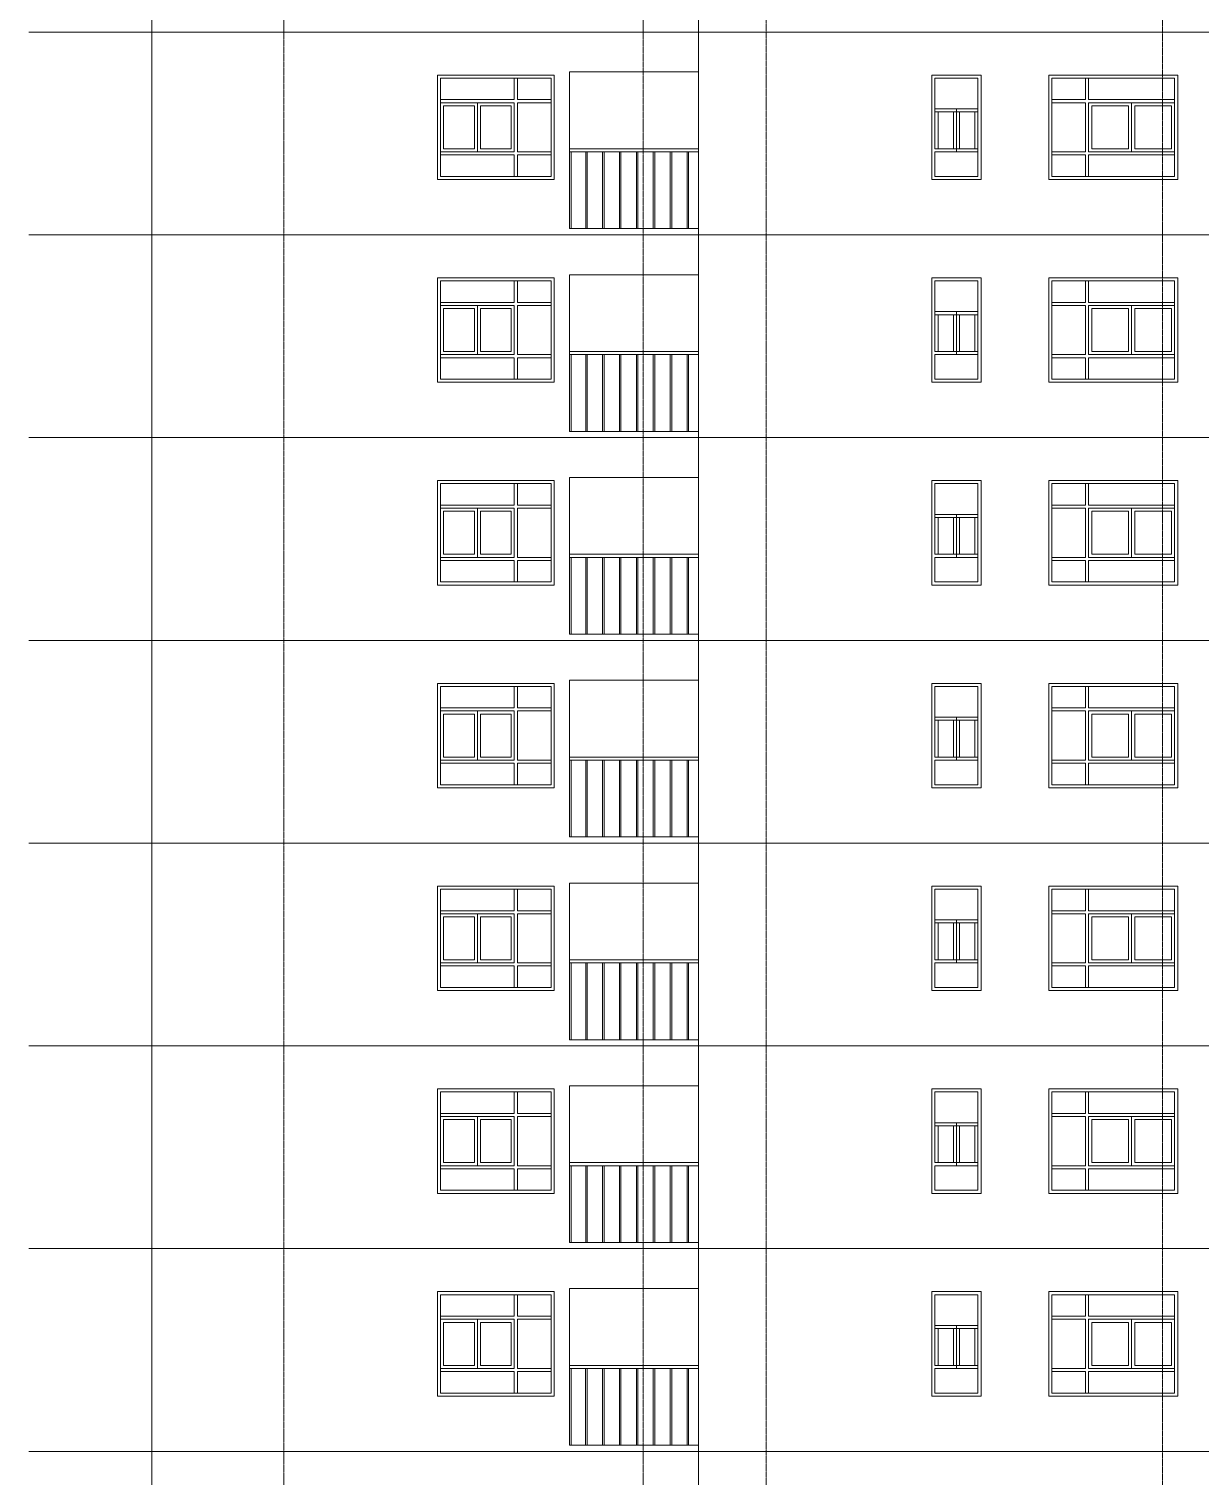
# Model space of a CAD drawing. Header units: millimetres. Extents: x -10599 to 108788, y -9455 to 93550.
# Drawn here: x -10499 to 8564, y 18199 to 41750 of the extents above; entities that cross this region are included whole.
import ezdxf

# ---------------------------------------------------------------- set-up
doc = ezdxf.new("R2010")
doc.units = ezdxf.units.MM
doc.linetypes.add('Centre', pattern=[31.75, 6.35, -4.7625, 15.875, -4.7625])
doc.linetypes.add('Grid Line', pattern=[4.2, 3, -0.6, 0, -0.6])
for name, color, linetype, lineweight in [('CUA', 31, 'Continuous', 9), ('NET THAY 1', 41, 'Continuous', 5), ('NET THAY 2', 55, 'Continuous', 5), ('NET-THAY', 2, 'Continuous', 9), ('TRUC', 225, 'Continuous', 5)]:
    doc.layers.add(name, color=color, linetype=linetype, lineweight=lineweight)

# ---------------------------------------------------------------- blocks, each defined once
blk = doc.blocks.new('X-PHONG NGU 2 - X-PHONG NGU 2_Recovery_ 4-1759963-MẶT ĐỨNG 1-14')
at = {"layer": 'CUA'}
for p, q in [((-1949, 21200), (-3849, 21200)), ((-3849, 21200), (-3849, 19500)), ((-1949, 19500), (-1949, 21200)), ((-3799, 19550), (-3799, 21150)), ((-3799, 21150), (-1999, 21150)), ((-2549, 21150), (-2599, 21150)), ((-2599, 21150), (-2599, 20800)), ((-2549, 20800), (-2549, 21150)), ((-1999, 21150), (-1999, 19550)), ((-2599, 20800), (-3799, 20800)), ((-3799, 20800), (-3799, 20750)), ((-3799, 20750), (-2599, 20750)), ((-3199, 20750), (-3199, 19950)), ((-2599, 20750), (-3199, 20750)), ((-2599, 19950), (-2599, 20750)), ((-2599, 20750), (-2599, 19950)), ((-1999, 20800), (-2549, 20800)), ((-2549, 19950), (-2549, 20750)), ((-2549, 20750), (-1999, 20750)), ((-1999, 20750), (-1999, 20800)), ((-3749, 20000), (-3749, 20700)), ((-3749, 20700), (-3249, 20700)), ((-3249, 20700), (-3249, 20000)), ((-3149, 20700), (-2649, 20700)), ((-3149, 20000), (-3149, 20700)), ((-2649, 20700), (-2649, 20000)), ((-2599, 19950), (-3799, 19950)), ((-3799, 19950), (-3799, 19900)), ((-3799, 19900), (-2599, 19900)), ((-3249, 20000), (-3749, 20000)), ((-3199, 19950), (-2599, 19950)), ((-2649, 20000), (-3149, 20000)), ((-2599, 19900), (-2599, 19550)), ((-1999, 19950), (-2549, 19950)), ((-2549, 19550), (-2549, 19900)), ((-2549, 19900), (-1999, 19900)), ((-1999, 19900), (-1999, 19950)), ((-1999, 19550), (-3799, 19550)), ((-2599, 19550), (-2549, 19550)), ((-3849, 19500), (-1949, 19500))]:
    blk.add_line(p, q, dxfattribs=at)
blk = doc.blocks.new('Railing - 25mm-1425477-MẶT ĐỨNG 1-14')
at = {"layer": 'NET THAY 2'}
for p, q in [((28838, 87950), (28838, 86700)), ((28863, 86700), (28863, 87950))]:
    blk.add_line(p, q, dxfattribs=at)
blk = doc.blocks.new('Railing - 25mm-V67-MẶT ĐỨNG 1-14')
at = {"layer": 'NET THAY 2'}
blk.add_line((26126, 86700), (26126, 87950), dxfattribs=at)
blk = doc.blocks.new('Railing - Railing-1771029-MẶT ĐỨNG 1-14')
for name, p in [('Railing - 25mm-V67-MẶT ĐỨNG 1-14', (-27800, -68000)), ('Railing - 25mm-1425477-MẶT ĐỨNG 1-14', (-30275, -68000)), ('Railing - 25mm-1425477-MẶT ĐỨNG 1-14', (-30000, -68000)), ('Railing - 25mm-1425477-MẶT ĐỨNG 1-14', (-29725, -68000)), ('Railing - 25mm-1425477-MẶT ĐỨNG 1-14', (-29450, -68000)), ('Railing - 25mm-1425477-MẶT ĐỨNG 1-14', (-29175, -68000)), ('Railing - 25mm-1425477-MẶT ĐỨNG 1-14', (-28900, -68000)), ('Railing - 25mm-1425477-MẶT ĐỨNG 1-14', (-28625, -68000))]:
    blk.add_blockref(name, p)
blk = doc.blocks.new('X-PHONG NGU 1 - X-PHONG NGU 2_Recovery_-1366073-MẶT ĐỨNG 1-14')
at = {"layer": 'CUA'}
for p, q in [((4199, 21200), (4199, 19500)), ((4999, 21200), (4199, 21200)), ((4999, 19500), (4999, 21200)), ((4249, 20000), (4249, 21150)), ((4249, 21150), (4949, 21150)), ((4949, 21150), (4949, 20000)), ((4949, 20650), (4249, 20650)), ((4249, 20650), (4249, 20600)), ((4249, 20600), (4949, 20600)), ((4299, 20000), (4299, 20600)), ((4549, 20600), (4549, 20000)), ((4599, 20650), (4599, 19950)), ((4949, 20650), (4599, 20650)), ((4649, 20600), (4899, 20600)), ((4649, 20000), (4649, 20600)), ((4899, 20600), (4899, 20000)), ((4949, 20600), (4949, 20650)), ((4949, 19950), (4949, 20650)), ((4949, 20000), (4249, 20000)), ((4249, 19950), (4949, 19950)), ((4249, 19550), (4249, 19950)), ((4599, 19950), (4949, 19950)), ((4899, 20000), (4649, 20000)), ((4949, 19950), (4949, 19550)), ((4949, 19550), (4249, 19550)), ((4199, 19500), (4999, 19500))]:
    blk.add_line(p, q, dxfattribs=at)
blk = doc.blocks.new('X-PHONG NGU 2 - X-PHONG NGU 2_Recovery_-1759957-MẶT ĐỨNG 1-14')
at = {"layer": 'CUA'}
for p, q in [((11000, 84000), (11000, 82300)), ((13100, 84000), (11000, 84000)), ((11050, 83950), (13050, 83950)), ((11050, 82350), (11050, 83950)), ((11650, 83950), (11600, 83950)), ((11600, 83950), (11600, 83600)), ((11650, 83600), (11650, 83950)), ((13050, 83950), (13050, 82350)), ((13100, 82300), (13100, 84000)), ((11600, 83600), (11050, 83600)), ((11050, 83600), (11050, 83550)), ((11050, 83550), (11600, 83550)), ((11600, 83550), (11600, 82750)), ((13050, 83600), (11650, 83600)), ((12350, 83550), (11650, 83550)), ((11650, 83550), (11650, 82750)), ((11650, 82750), (11650, 83550)), ((11650, 83550), (13050, 83550)), ((11700, 82800), (11700, 83500)), ((11700, 83500), (12300, 83500)), ((12300, 83500), (12300, 82800)), ((12350, 82750), (12350, 83550)), ((12400, 83500), (13000, 83500)), ((12400, 82800), (12400, 83500)), ((13000, 83500), (13000, 82800)), ((13050, 83550), (13050, 83600)), ((11600, 82750), (11050, 82750)), ((11050, 82750), (11050, 82700)), ((11050, 82700), (11600, 82700)), ((11600, 82700), (11600, 82350)), ((11650, 82750), (12350, 82750)), ((13050, 82750), (11650, 82750)), ((11650, 82350), (11650, 82700)), ((11650, 82700), (13050, 82700)), ((12300, 82800), (11700, 82800)), ((13000, 82800), (12400, 82800)), ((13050, 82700), (13050, 82750)), ((11000, 82300), (13100, 82300)), ((13050, 82350), (11050, 82350)), ((11600, 82350), (11650, 82350))]:
    blk.add_line(p, q, dxfattribs=at)
blk = doc.blocks.new('Top Rail Type - Top Rail_Internal_-1771030-MẶT ĐỨNG 1-14')
at = {"layer": 'NET THAY 1'}
for p, q in [((401, 19650), (-1699, 19650)), ((401, 19600), (-1699, 19600))]:
    blk.add_line(p, q, dxfattribs=at)
blk = doc.blocks.new('Railing - Railing-1838176-MẶT ĐỨNG 1-14')
for name, p in [('Railing - 25mm-V67-MẶT ĐỨNG 1-14', (-27800, -64700)), ('Railing - 25mm-1425477-MẶT ĐỨNG 1-14', (-30275, -64700)), ('Railing - 25mm-1425477-MẶT ĐỨNG 1-14', (-30000, -64700)), ('Railing - 25mm-1425477-MẶT ĐỨNG 1-14', (-29725, -64700)), ('Railing - 25mm-1425477-MẶT ĐỨNG 1-14', (-29450, -64700)), ('Railing - 25mm-1425477-MẶT ĐỨNG 1-14', (-29175, -64700)), ('Railing - 25mm-1425477-MẶT ĐỨNG 1-14', (-28900, -64700)), ('Railing - 25mm-1425477-MẶT ĐỨNG 1-14', (-28625, -64700))]:
    blk.add_blockref(name, p)
blk = doc.blocks.new('Top Rail Type - Top Rail_Internal_-1838177-MẶT ĐỨNG 1-14')
at = {"layer": 'NET THAY 1'}
for p, q in [((401, 22950), (-1699, 22950)), ((401, 22900), (-1699, 22900))]:
    blk.add_line(p, q, dxfattribs=at)
blk = doc.blocks.new('A$C545A63CE')
at = {"layer": 'NET-THAY'}
for p, q in [((-110322, 2600), (-108422, 2600)), ((-108422, 2600), (-108422, 900)), ((-106072, 2650), (-108172, 2650)), ((-108172, 2650), (-108172, 100)), ((-106072, 2650), (-106072, 100)), ((-102273, 900), (-102273, 2600)), ((-102273, 2600), (-101473, 2600)), ((-101473, 2600), (-101473, 900)), ((-100372, 900), (-100372, 2600)), ((-100372, 2600), (-98272, 2600)), ((-98272, 2600), (-98272, 900)), ((-108422, 900), (-110322, 900)), ((-101473, 900), (-102273, 900)), ((-98272, 900), (-100372, 900)), ((-106072, 100), (-108172, 100))]:
    blk.add_line(p, q, dxfattribs=at)
at = {"layer": 'CUA'}
for name, p in [('X-PHONG NGU 2 - X-PHONG NGU 2_Recovery_ 4-1759963-MẶT ĐỨNG 1-14', (-106472, -18600)), ('X-PHONG NGU 1 - X-PHONG NGU 2_Recovery_-1366073-MẶT ĐỨNG 1-14', (-106472, -18600)), ('X-PHONG NGU 2 - X-PHONG NGU 2_Recovery_-1759957-MẶT ĐỨNG 1-14', (-111372, -81400))]:
    blk.add_blockref(name, p, dxfattribs=at)
at = {"layer": 'NET THAY 1'}
for name, p in [('Top Rail Type - Top Rail_Internal_-1838177-MẶT ĐỨNG 1-14', (-106472, -21550)), ('Railing - Railing-1838176-MẶT ĐỨNG 1-14', (-106472, -21900))]:
    blk.add_blockref(name, p, dxfattribs=at)

msp = doc.modelspace()

# ---------------------------------------------------------------- linework, layer by layer
at = {"layer": 'NET-THAY'}
for p, q in [((400.5, 21700), (400.5, 21850)), ((-3849.5, 21200), (-1949.5, 21200)), ((400.5, 21250), (-1699.5, 21250)), ((-1699.5, 18700), (-1699.5, 21250)), ((4199.2, 19500), (4199.2, 21200)), ((4199.2, 21200), (4999.2, 21200)), ((4999.2, 21200), (4999.2, 19500)), ((6100.5, 19500), (6100.5, 21200)), ((6100.5, 21200), (8200.5, 21200)), ((8200.5, 21200), (8200.5, 19500)), ((4999.2, 19500), (4199.2, 19500)), ((8200.5, 19500), (6100.5, 19500)), ((400.5, 18700), (-1699.5, 18700)), ((400.5, 18400), (400.5, 18550))]:
    msp.add_line(p, q, dxfattribs=at)
for points in [[(-8499.5, 4850), (-8499.5, 87000)], [(400.5, -150), (400.5, 81700)]]:
    msp.add_lwpolyline(points, dxfattribs=at)
at = {"layer": 'TRUC', "linetype": 'Grid Line'}
for p, q in [((-8499.5, -5171), (-8499.5, 91838.4)), ((-6349.5, -6601.6), (-6349.5, 91838.4)), ((-499.5, -6601.6), (-499.5, 91838.4)), ((1500.5, -4904), (1500.5, 91838.4)), ((7950.5, -5171), (7950.5, 91838.4))]:
    msp.add_line(p, q, dxfattribs=at)
at = {"layer": 'TRUC', "linetype": 'Centre'}
for p, q in [((-10499.5, 41700), (108517.8, 41700)), ((-10499.5, 38400), (108517.8, 38400)), ((-10499.5, 35100), (108517.8, 35100)), ((-10499.5, 31800), (108517.8, 31800)), ((-10499.5, 28500), (108517.8, 28500)), ((-10499.5, 25200), (108517.8, 25200)), ((-10499.5, 21900), (108517.8, 21900)), ((-10499.5, 18600), (108517.8, 18600))]:
    msp.add_line(p, q, dxfattribs=at)

# ---------------------------------------------------------------- block references
at = {"layer": 'CUA'}
for name, p in [('X-PHONG NGU 2 - X-PHONG NGU 2_Recovery_ 4-1759963-MẶT ĐỨNG 1-14', (0, 0)), ('X-PHONG NGU 1 - X-PHONG NGU 2_Recovery_-1366073-MẶT ĐỨNG 1-14', (0, 0)), ('X-PHONG NGU 2 - X-PHONG NGU 2_Recovery_-1759957-MẶT ĐỨNG 1-14', (-4899.5, -62800))]:
    msp.add_blockref(name, p, dxfattribs=at)
at = {"layer": 'NET THAY 1'}
for name, p in [('Top Rail Type - Top Rail_Internal_-1771030-MẶT ĐỨNG 1-14', (0, 350)), ('Railing - Railing-1771029-MẶT ĐỨNG 1-14', (0, 0))]:
    msp.add_blockref(name, p, dxfattribs=at)
at = {"layer": 'NET-THAY'}
for p in [(106472.1, 38400), (106472.1, 35100), (106472.1, 31800), (106472.1, 28500), (106472.1, 25200), (106472.1, 21900)]:
    msp.add_blockref('A$C545A63CE', p, dxfattribs=at)

doc.saveas('drawing.dxf')
